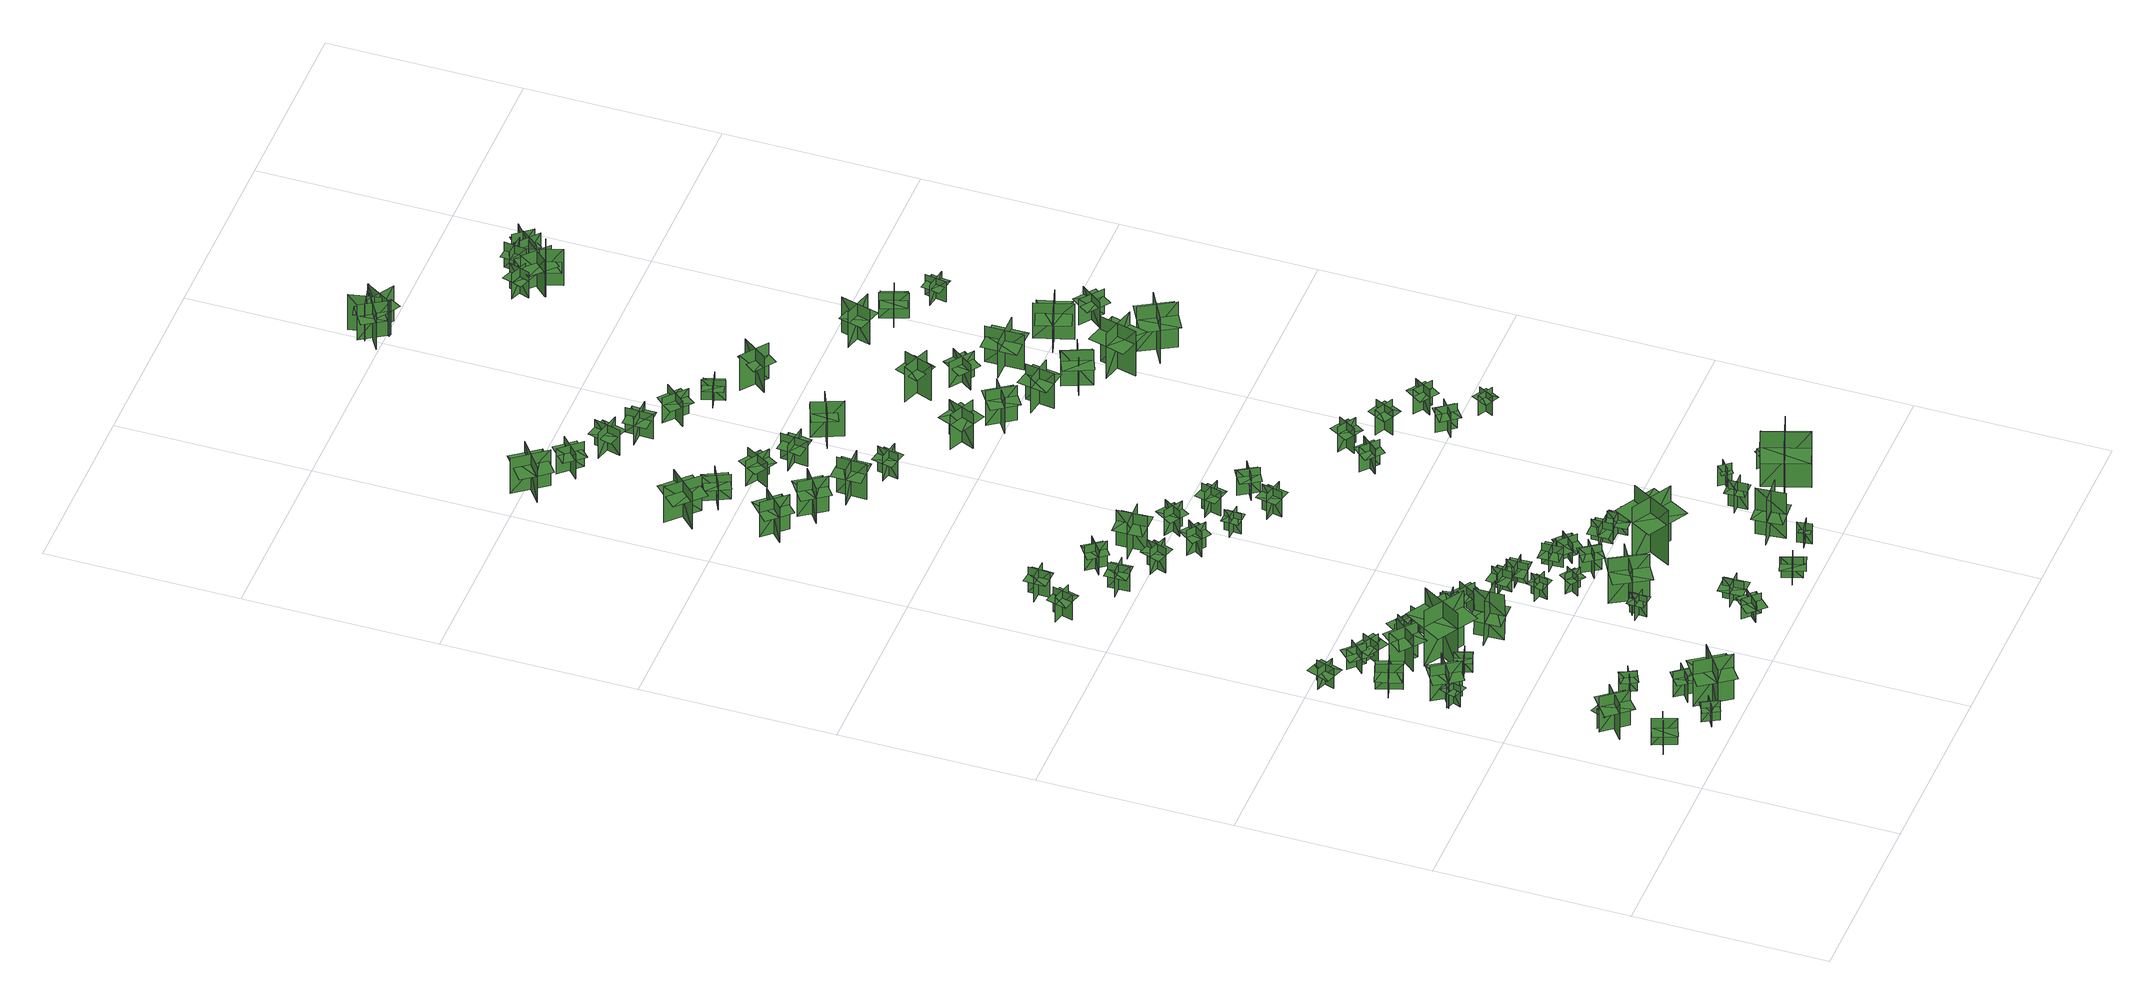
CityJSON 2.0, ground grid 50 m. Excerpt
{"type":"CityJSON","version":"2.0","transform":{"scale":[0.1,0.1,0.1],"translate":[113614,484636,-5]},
"CityObjects":{
"tree1":{"type":"SolitaryVegetationObject","geometry":[{"type":"MultiSurface","lod":"1","boundaries":[[[0,1,2]],[[0,2,3]],[[4,5,6]],[[4,6,7]],[[8,9,10]],[[8,10,11]],[[8,11,12]],[[8,12,13]]]}]},
"tree2":{"type":"SolitaryVegetationObject","geometry":[{"type":"MultiSurface","lod":"1","boundaries":[[[14,15,16]],[[14,16,17]],[[18,19,20]],[[18,20,21]],[[22,23,24]],[[22,24,25]],[[22,25,26]],[[22,26,27]]]}]},
"tree3":{"type":"SolitaryVegetationObject","geometry":[{"type":"MultiSurface","lod":"1","boundaries":[[[28,29,30]],[[28,30,31]],[[32,33,34]],[[32,34,35]],[[36,37,38]],[[36,38,39]],[[36,39,40]],[[36,40,41]]]}]},
"tree4":{"type":"SolitaryVegetationObject","geometry":[{"type":"MultiSurface","lod":"1","boundaries":[[[42,43,44]],[[42,44,45]],[[46,47,48]],[[46,48,49]],[[50,51,52]],[[50,52,53]],[[50,53,54]],[[50,54,55]]]}]},
"tree5":{"type":"SolitaryVegetationObject","geometry":[{"type":"MultiSurface","lod":"1","boundaries":[[[56,57,58]],[[56,58,59]],[[60,61,62]],[[60,62,63]],[[64,65,66]],[[64,66,67]],[[64,67,68]],[[64,68,69]]]}]},
"tree6":{"type":"SolitaryVegetationObject","geometry":[{"type":"MultiSurface","lod":"1","boundaries":[[[70,71,72]],[[70,72,73]],[[74,75,76]],[[74,76,77]],[[78,79,80]],[[78,80,81]],[[78,81,82]],[[78,82,83]]]}]},
"tree7":{"type":"SolitaryVegetationObject","geometry":[{"type":"MultiSurface","lod":"1","boundaries":[[[84,85,86]],[[84,86,87]],[[88,89,90]],[[88,90,91]],[[92,93,94]],[[92,94,95]],[[92,95,96]],[[92,96,97]]]}]},
"tree8":{"type":"SolitaryVegetationObject","geometry":[{"type":"MultiSurface","lod":"1","boundaries":[[[98,99,100]],[[98,100,101]],[[102,103,104]],[[102,104,105]],[[106,107,108]],[[106,108,109]],[[106,109,110]],[[106,110,111]]]}]},
"tree9":{"type":"SolitaryVegetationObject","geometry":[{"type":"MultiSurface","lod":"1","boundaries":[[[112,113,114]],[[112,114,115]],[[116,117,118]],[[116,118,119]],[[120,121,122]],[[120,122,123]],[[120,123,124]],[[120,124,125]]]}]},
"tree10":{"type":"SolitaryVegetationObject","geometry":[{"type":"MultiSurface","lod":"1","boundaries":[[[126,127,128]],[[126,128,129]],[[130,131,132]],[[130,132,133]],[[134,135,136]],[[134,136,137]],[[134,137,138]],[[134,138,139]]]}]},
"tree11":{"type":"SolitaryVegetationObject","geometry":[{"type":"MultiSurface","lod":"1","boundaries":[[[140,141,142]],[[140,142,143]],[[144,145,146]],[[144,146,147]],[[148,149,150]],[[148,150,151]],[[148,151,152]],[[148,152,153]]]}]},
"tree12":{"type":"SolitaryVegetationObject","geometry":[{"type":"MultiSurface","lod":"1","boundaries":[[[154,155,156]],[[154,156,157]],[[158,159,160]],[[158,160,161]],[[162,163,164]],[[162,164,165]],[[162,165,166]],[[162,166,167]]]}]},
"tree13":{"type":"SolitaryVegetationObject","geometry":[{"type":"MultiSurface","lod":"1","boundaries":[[[168,169,170]],[[168,170,171]],[[172,173,174]],[[172,174,175]],[[176,177,178]],[[176,178,179]],[[176,179,180]],[[176,180,181]]]}]},
"tree14":{"type":"SolitaryVegetationObject","geometry":[{"type":"MultiSurface","lod":"1","boundaries":[[[182,183,184]],[[182,184,185]],[[186,187,188]],[[186,188,189]],[[190,191,192]],[[190,192,193]],[[190,193,194]],[[190,194,195]]]}]},
"tree15":{"type":"SolitaryVegetationObject","geometry":[{"type":"MultiSurface","lod":"1","boundaries":[[[196,197,198]],[[196,198,199]],[[200,201,202]],[[200,202,203]],[[204,205,206]],[[204,206,207]],[[204,207,208]],[[204,208,209]]]}]},
"tree16":{"type":"SolitaryVegetationObject","geometry":[{"type":"MultiSurface","lod":"1","boundaries":[[[210,211,212]],[[210,212,213]],[[214,215,216]],[[214,216,217]],[[218,219,220]],[[218,220,221]],[[218,221,222]],[[218,222,223]]]}]},
"tree17":{"type":"SolitaryVegetationObject","geometry":[{"type":"MultiSurface","lod":"1","boundaries":[[[224,225,226]],[[224,226,227]],[[228,229,230]],[[228,230,231]],[[232,233,234]],[[232,234,235]],[[232,235,236]],[[232,236,237]]]}]},
"tree18":{"type":"SolitaryVegetationObject","geometry":[{"type":"MultiSurface","lod":"1","boundaries":[[[238,239,240]],[[238,240,241]],[[242,243,244]],[[242,244,245]],[[246,247,248]],[[246,248,249]],[[246,249,250]],[[246,250,251]]]}]},
"tree19":{"type":"SolitaryVegetationObject","geometry":[{"type":"MultiSurface","lod":"1","boundaries":[[[252,253,254]],[[252,254,255]],[[256,257,258]],[[256,258,259]],[[260,261,257]],[[260,257,256]],[[262,263,253]],[[262,253,252]],[[252,253,264]],[[252,264,265]],[[252,266,267]],[[252,267,253]]]}]},
"tree20":{"type":"SolitaryVegetationObject","geometry":[{"type":"MultiSurface","lod":"1","boundaries":[[[268,269,270]],[[268,270,271]],[[272,273,274]],[[272,274,275]],[[276,277,278]],[[276,278,279]],[[276,279,280]],[[276,280,281]]]}]},
"tree21":{"type":"SolitaryVegetationObject","geometry":[{"type":"MultiSurface","lod":"1","boundaries":[[[282,283,284]],[[282,284,285]],[[286,287,288]],[[286,288,289]],[[290,291,292]],[[290,292,293]],[[290,293,294]],[[290,294,295]]]}]},
"tree22":{"type":"SolitaryVegetationObject","geometry":[{"type":"MultiSurface","lod":"1","boundaries":[[[296,297,298]],[[296,298,299]],[[300,301,302]],[[300,302,303]],[[304,305,306]],[[304,306,307]],[[304,307,308]],[[304,308,309]]]}]},
"tree23":{"type":"SolitaryVegetationObject","geometry":[{"type":"MultiSurface","lod":"1","boundaries":[[[310,311,312]],[[310,312,313]],[[314,315,316]],[[314,316,317]],[[318,319,320]],[[318,320,321]],[[318,321,322]],[[318,322,323]]]}]},
"tree24":{"type":"SolitaryVegetationObject","geometry":[{"type":"MultiSurface","lod":"1","boundaries":[[[324,325,326]],[[324,326,327]],[[328,329,330]],[[328,330,331]],[[332,333,334]],[[332,334,335]],[[332,335,336]],[[332,336,337]]]}]},
"tree25":{"type":"SolitaryVegetationObject","geometry":[{"type":"MultiSurface","lod":"1","boundaries":[[[338,339,340]],[[338,340,341]],[[342,343,344]],[[342,344,345]],[[346,347,348]],[[346,348,349]],[[346,349,350]],[[346,350,351]]]}]},
"tree26":{"type":"SolitaryVegetationObject","geometry":[{"type":"MultiSurface","lod":"1","boundaries":[[[352,353,354]],[[352,354,355]],[[356,357,358]],[[356,358,359]],[[360,361,362]],[[360,362,363]],[[360,363,364]],[[360,364,365]]]}]},
"tree27":{"type":"SolitaryVegetationObject","geometry":[{"type":"MultiSurface","lod":"1","boundaries":[[[366,367,368]],[[366,368,369]],[[370,371,372]],[[370,372,373]],[[374,375,376]],[[374,376,377]],[[374,377,378]],[[374,378,379]]]}]},
"tree28":{"type":"SolitaryVegetationObject","geometry":[{"type":"MultiSurface","lod":"1","boundaries":[[[380,381,382]],[[380,382,383]],[[384,385,386]],[[384,386,387]],[[388,389,390]],[[388,390,391]],[[388,391,392]],[[388,392,393]]]}]},
"tree29":{"type":"SolitaryVegetationObject","geometry":[{"type":"MultiSurface","lod":"1","boundaries":[[[394,395,396]],[[394,396,397]],[[398,399,400]],[[398,400,401]],[[402,403,404]],[[402,404,405]],[[402,405,406]],[[402,406,407]]]}]},
"tree30":{"type":"SolitaryVegetationObject","geometry":[{"type":"MultiSurface","lod":"1","boundaries":[[[408,409,410]],[[408,410,411]],[[412,413,414]],[[412,414,415]],[[416,417,418]],[[416,418,419]],[[416,419,420]],[[416,420,421]]]}]},
"tree31":{"type":"SolitaryVegetationObject","geometry":[{"type":"MultiSurface","lod":"1","boundaries":[[[422,423,424]],[[422,424,425]],[[426,427,428]],[[426,428,429]],[[430,431,432]],[[430,432,433]],[[430,433,434]],[[430,434,435]]]}]},
"tree32":{"type":"SolitaryVegetationObject","geometry":[{"type":"MultiSurface","lod":"1","boundaries":[[[436,437,438]],[[436,438,439]],[[440,441,442]],[[440,442,443]],[[444,445,446]],[[444,446,447]],[[444,447,448]],[[444,448,449]]]}]},
"tree33":{"type":"SolitaryVegetationObject","geometry":[{"type":"MultiSurface","lod":"1","boundaries":[[[450,451,452]],[[450,452,453]],[[454,455,456]],[[454,456,457]],[[458,459,460]],[[458,460,461]],[[458,461,462]],[[458,462,463]]]}]},
"tree34":{"type":"SolitaryVegetationObject","geometry":[{"type":"MultiSurface","lod":"1","boundaries":[[[464,465,466]],[[464,466,467]],[[468,469,470]],[[468,470,471]],[[472,473,474]],[[472,474,475]],[[472,475,476]],[[472,476,477]]]}]},
"tree35":{"type":"SolitaryVegetationObject","geometry":[{"type":"MultiSurface","lod":"1","boundaries":[[[478,479,480]],[[478,480,481]],[[482,483,484]],[[482,484,485]],[[486,487,488]],[[486,488,489]],[[486,489,490]],[[486,490,491]]]}]},
"tree36":{"type":"SolitaryVegetationObject","geometry":[{"type":"MultiSurface","lod":"1","boundaries":[[[492,493,494]],[[492,494,495]],[[496,497,498]],[[496,498,499]],[[500,501,502]],[[500,502,503]],[[500,503,504]],[[500,504,505]]]}]},
"tree37":{"type":"SolitaryVegetationObject","geometry":[{"type":"MultiSurface","lod":"1","boundaries":[[[506,507,508]],[[506,508,509]],[[510,511,512]],[[510,512,513]],[[514,515,516]],[[514,516,517]],[[514,517,518]],[[514,518,519]]]}]},
"tree38":{"type":"SolitaryVegetationObject","geometry":[{"type":"MultiSurface","lod":"1","boundaries":[[[520,521,522]],[[520,522,523]],[[524,525,526]],[[524,526,527]],[[528,529,530]],[[528,530,531]],[[528,531,532]],[[528,532,533]]]}]},
"tree39":{"type":"SolitaryVegetationObject","geometry":[{"type":"MultiSurface","lod":"1","boundaries":[[[534,535,536]],[[534,536,537]],[[538,539,540]],[[538,540,541]],[[542,543,544]],[[542,544,545]],[[542,545,546]],[[542,546,547]]]}]},
"tree40":{"type":"SolitaryVegetationObject","geometry":[{"type":"MultiSurface","lod":"1","boundaries":[[[548,549,550]],[[548,550,551]],[[552,553,554]],[[552,554,555]],[[556,557,558]],[[556,558,559]],[[556,559,560]],[[556,560,561]]]}]},
"tree41":{"type":"SolitaryVegetationObject","geometry":[{"type":"MultiSurface","lod":"1","boundaries":[[[562,563,564]],[[562,564,565]],[[566,567,568]],[[566,568,569]],[[570,571,572]],[[570,572,573]],[[570,573,574]],[[570,574,575]]]}]},
"tree42":{"type":"SolitaryVegetationObject","geometry":[{"type":"MultiSurface","lod":"1","boundaries":[[[576,577,578]],[[576,578,579]],[[580,581,582]],[[580,582,583]],[[584,585,586]],[[584,586,587]],[[584,587,588]],[[584,588,589]]]}]},
"tree43":{"type":"SolitaryVegetationObject","geometry":[{"type":"MultiSurface","lod":"1","boundaries":[[[590,591,592]],[[590,592,593]],[[594,595,596]],[[594,596,597]],[[598,599,600]],[[598,600,601]],[[598,601,602]],[[598,602,603]]]}]},
"tree44":{"type":"SolitaryVegetationObject","geometry":[{"type":"MultiSurface","lod":"1","boundaries":[[[604,605,606]],[[604,606,607]],[[608,609,610]],[[608,610,611]],[[612,613,614]],[[612,614,615]],[[612,615,616]],[[612,616,617]]]}]},
"tree45":{"type":"SolitaryVegetationObject","geometry":[{"type":"MultiSurface","lod":"1","boundaries":[[[618,619,620]],[[618,620,621]],[[622,623,624]],[[622,624,625]],[[626,627,628]],[[626,628,629]],[[626,629,630]],[[626,630,631]]]}]},
"tree46":{"type":"SolitaryVegetationObject","geometry":[{"type":"MultiSurface","lod":"1","boundaries":[[[632,633,634]],[[632,634,635]],[[636,637,638]],[[636,638,639]],[[640,641,642]],[[640,642,643]],[[640,643,644]],[[640,644,645]]]}]},
"tree47":{"type":"SolitaryVegetationObject","geometry":[{"type":"MultiSurface","lod":"1","boundaries":[[[646,647,648]],[[646,648,649]],[[650,651,652]],[[650,652,653]],[[654,655,656]],[[654,656,657]],[[654,657,658]],[[654,658,659]]]}]},
"tree48":{"type":"SolitaryVegetationObject","geometry":[{"type":"MultiSurface","lod":"1","boundaries":[[[660,661,662]],[[660,662,663]],[[664,665,666]],[[664,666,667]],[[668,669,670]],[[668,670,671]],[[668,671,672]],[[668,672,673]]]}]},
"tree49":{"type":"SolitaryVegetationObject","geometry":[{"type":"MultiSurface","lod":"1","boundaries":[[[674,675,676]],[[674,676,677]],[[678,679,680]],[[678,680,681]],[[682,683,684]],[[682,684,685]],[[682,685,686]],[[682,686,687]]]}]},
"tree50":{"type":"SolitaryVegetationObject","geometry":[{"type":"MultiSurface","lod":"1","boundaries":[[[688,689,690]],[[688,690,691]],[[692,693,694]],[[692,694,695]],[[696,697,693]],[[696,693,692]],[[698,699,689]],[[698,689,688]],[[688,689,700]],[[688,700,701]],[[688,702,703]],[[688,703,689]]]}]},
"tree51":{"type":"SolitaryVegetationObject","geometry":[{"type":"MultiSurface","lod":"1","boundaries":[[[704,705,706]],[[704,706,707]],[[708,709,710]],[[708,710,711]],[[712,713,714]],[[712,714,715]],[[712,715,716]],[[712,716,717]]]}]},
"tree52":{"type":"SolitaryVegetationObject","geometry":[{"type":"MultiSurface","lod":"1","boundaries":[[[718,719,720]],[[718,720,721]],[[722,723,724]],[[722,724,725]],[[726,727,728]],[[726,728,729]],[[726,729,730]],[[726,730,731]]]}]},
"tree53":{"type":"SolitaryVegetationObject","geometry":[{"type":"MultiSurface","lod":"1","boundaries":[[[732,733,734]],[[732,734,735]],[[736,737,738]],[[736,738,739]],[[740,741,742]],[[740,742,743]],[[740,743,744]],[[740,744,745]]]}]},
"tree54":{"type":"SolitaryVegetationObject","geometry":[{"type":"MultiSurface","lod":"1","boundaries":[[[746,747,748]],[[746,748,749]],[[750,751,752]],[[750,752,753]],[[754,755,756]],[[754,756,757]],[[754,757,758]],[[754,758,759]]]}]},
"tree55":{"type":"SolitaryVegetationObject","geometry":[{"type":"MultiSurface","lod":"1","boundaries":[[[760,761,762]],[[760,762,763]],[[764,765,766]],[[764,766,767]],[[768,769,770]],[[768,770,771]],[[768,771,772]],[[768,772,773]]]}]},
"tree56":{"type":"SolitaryVegetationObject","geometry":[{"type":"MultiSurface","lod":"1","boundaries":[[[774,775,776]],[[774,776,777]],[[778,779,780]],[[778,780,781]],[[782,783,784]],[[782,784,785]],[[782,785,786]],[[782,786,787]]]}]},
"tree57":{"type":"SolitaryVegetationObject","geometry":[{"type":"MultiSurface","lod":"1","boundaries":[[[788,789,790]],[[788,790,791]],[[792,793,794]],[[792,794,795]],[[796,797,798]],[[796,798,799]],[[796,799,800]],[[796,800,801]]]}]},
"tree58":{"type":"SolitaryVegetationObject","geometry":[{"type":"MultiSurface","lod":"1","boundaries":[[[802,803,804]],[[802,804,805]],[[806,807,808]],[[806,808,809]],[[810,811,812]],[[810,812,813]],[[810,813,814]],[[810,814,815]]]}]},
"tree59":{"type":"SolitaryVegetationObject","geometry":[{"type":"MultiSurface","lod":"1","boundaries":[[[816,817,818]],[[816,818,819]],[[820,821,822]],[[820,822,823]],[[824,825,826]],[[824,826,827]],[[824,828,829]],[[824,829,825]]]}]},
"tree60":{"type":"SolitaryVegetationObject","geometry":[{"type":"MultiSurface","lod":"1","boundaries":[[[830,831,832]],[[830,832,833]],[[834,835,836]],[[834,836,837]],[[838,839,840]],[[838,840,841]],[[838,841,842]],[[838,842,843]]]}]},
"tree61":{"type":"SolitaryVegetationObject","geometry":[{"type":"MultiSurface","lod":"1","boundaries":[[[844,845,846]],[[844,846,847]],[[848,849,850]],[[848,850,851]],[[852,853,854]],[[852,854,855]],[[852,855,856]],[[852,856,857]]]}]},
"tree62":{"type":"SolitaryVegetationObject","geometry":[{"type":"MultiSurface","lod":"1","boundaries":[[[858,859,860]],[[858,860,861]],[[862,863,864]],[[862,864,865]],[[866,867,868]],[[866,868,869]],[[866,869,870]],[[866,870,871]]]}]},
"tree63":{"type":"SolitaryVegetationObject","geometry":[{"type":"MultiSurface","lod":"1","boundaries":[[[872,873,874]],[[872,874,875]],[[876,877,878]],[[876,878,879]],[[880,881,882]],[[880,882,883]],[[880,883,884]],[[880,884,885]]]}]},
"tree64":{"type":"SolitaryVegetationObject","geometry":[{"type":"MultiSurface","lod":"1","boundaries":[[[886,887,888]],[[886,888,889]],[[890,891,892]],[[890,892,893]],[[894,895,896]],[[894,896,897]],[[894,897,898]],[[894,898,899]]]}]},
"tree65":{"type":"SolitaryVegetationObject","geometry":[{"type":"MultiSurface","lod":"1","boundaries":[[[900,901,902]],[[900,902,903]],[[904,905,906]],[[904,906,907]],[[908,909,910]],[[908,910,911]],[[908,911,912]],[[908,912,913]]]}]},
"tree66":{"type":"SolitaryVegetationObject","geometry":[{"type":"MultiSurface","lod":"1","boundaries":[[[914,915,916]],[[914,916,917]],[[918,919,920]],[[918,920,921]],[[922,923,924]],[[922,924,925]],[[922,925,926]],[[922,926,927]]]}]},
"tree67":{"type":"SolitaryVegetationObject","geometry":[{"type":"MultiSurface","lod":"1","boundaries":[[[928,929,930]],[[928,930,931]],[[932,933,934]],[[932,934,935]],[[936,937,938]],[[936,938,939]],[[936,939,940]],[[936,940,941]]]}]},
"tree68":{"type":"SolitaryVegetationObject","geometry":[{"type":"MultiSurface","lod":"1","boundaries":[[[942,943,944]],[[942,944,945]],[[946,947,948]],[[946,948,949]],[[950,951,952]],[[950,952,953]],[[950,953,954]],[[950,954,955]]]}]},
"tree69":{"type":"SolitaryVegetationObject","geometry":[{"type":"MultiSurface","lod":"1","boundaries":[[[956,957,958]],[[956,958,959]],[[960,961,962]],[[960,962,963]],[[964,965,966]],[[964,966,967]],[[964,967,968]],[[964,968,969]]]}]},
"tree70":{"type":"SolitaryVegetationObject","geometry":[{"type":"MultiSurface","lod":"1","boundaries":[[[970,971,972]],[[970,972,973]],[[974,975,976]],[[974,976,977]],[[978,979,980]],[[978,980,981]],[[978,981,982]],[[978,982,983]]]}]},
"tree71":{"type":"SolitaryVegetationObject","geometry":[{"type":"MultiSurface","lod":"1","boundaries":[[[984,985,986]],[[984,986,987]],[[988,989,990]],[[988,990,991]],[[992,993,994]],[[992,994,995]],[[992,995,996]],[[992,996,997]]]}]},
"tree72":{"type":"SolitaryVegetationObject","geometry":[{"type":"MultiSurface","lod":"1","boundaries":[[[998,999,1000]],[[998,1000,1001]],[[1002,1003,1004]],[[1002,1004,1005]],[[1006,1007,1008]],[[1006,1008,1009]],[[1006,1009,1010]],[[1006,1010,1011]]]}]},
"tree73":{"type":"SolitaryVegetationObject","geometry":[{"type":"MultiSurface","lod":"1","boundaries":[[[1012,1013,1014]],[[1012,1014,1015]],[[1016,1017,1018]],[[1016,1018,1019]],[[1020,1021,1022]],[[1020,1022,1023]],[[1020,1023,1024]],[[1020,1024,1025]]]}]},
"tree74":{"type":"SolitaryVegetationObject","geometry":[{"type":"MultiSurface","lod":"1","boundaries":[[[1026,1027,1028]],[[1026,1028,1029]],[[1030,1031,1032]],[[1030,1032,1033]],[[1034,1035,1036]],[[1034,1036,1037]],[[1034,1037,1038]],[[1034,1038,1039]]]}]},
"tree75":{"type":"SolitaryVegetationObject","geometry":[{"type":"MultiSurface","lod":"1","boundaries":[[[1040,1041,1042]],[[1040,1042,1043]],[[1044,1045,1046]],[[1044,1046,1047]],[[1048,1049,1050]],[[1048,1050,1051]],[[1048,1051,1052]],[[1048,1052,1053]]]}]},
"tree76":{"type":"SolitaryVegetationObject","geometry":[{"type":"MultiSurface","lod":"1","boundaries":[[[1054,1055,1056]],[[1054,1056,1057]],[[1058,1059,1060]],[[1058,1060,1061]],[[1062,1063,1064]],[[1062,1064,1065]],[[1062,1065,1066]],[[1062,1066,1067]]]}]},
"tree77":{"type":"SolitaryVegetationObject","geometry":[{"type":"MultiSurface","lod":"1","boundaries":[[[1068,1069,1070]],[[1068,1070,1071]],[[1072,1073,1074]],[[1072,1074,1075]],[[1076,1077,1078]],[[1076,1078,1079]],[[1076,1079,1080]],[[1076,1080,1081]]]}]},
"tree78":{"type":"SolitaryVegetationObject","geometry":[{"type":"MultiSurface","lod":"1","boundaries":[[[1082,1083,1084]],[[1082,1084,1085]],[[1086,1087,1088]],[[1086,1088,1089]],[[1090,1091,1092]],[[1090,1092,1093]],[[1090,1093,1094]],[[1090,1094,1095]]]}]},
"tree79":{"type":"SolitaryVegetationObject","geometry":[{"type":"MultiSurface","lod":"1","boundaries":[[[1096,1097,1098]],[[1096,1098,1099]],[[1100,1101,1102]],[[1100,1102,1103]],[[1104,1105,1106]],[[1104,1106,1107]],[[1104,1107,1108]],[[1104,1108,1109]]]}]},
"tree80":{"type":"SolitaryVegetationObject","geometry":[{"type":"MultiSurface","lod":"1","boundaries":[[[1110,1111,1112]],[[1110,1112,1113]],[[1114,1115,1116]],[[1114,1116,1117]],[[1118,1119,1120]],[[1118,1120,1121]],[[1118,1121,1122]],[[1118,1122,1123]]]}]},
"tree81":{"type":"SolitaryVegetationObject","geometry":[{"type":"MultiSurface","lod":"1","boundaries":[[[1124,1125,1126]],[[1124,1126,1127]],[[1128,1129,1130]],[[1128,1130,1131]],[[1132,1133,1134]],[[1132,1134,1135]],[[1132,1135,1136]],[[1132,1136,1137]]]}]},
"tree82":{"type":"SolitaryVegetationObject","geometry":[{"type":"MultiSurface","lod":"1","boundaries":[[[1138,1139,1140]],[[1138,1140,1141]],[[1142,1143,1144]],[[1142,1144,1145]],[[1146,1147,1148]],[[1146,1148,1149]],[[1146,1149,1150]],[[1146,1150,1151]]]}]},
"tree83":{"type":"SolitaryVegetationObject","geometry":[{"type":"MultiSurface","lod":"1","boundaries":[[[1152,1153,1154]],[[1152,1154,1155]],[[1156,1157,1158]],[[1156,1158,1159]],[[1160,1161,1162]],[[1160,1162,1163]],[[1160,1163,1164]],[[1160,1164,1165]]]}]},
"tree84":{"type":"SolitaryVegetationObject","geometry":[{"type":"MultiSurface","lod":"1","boundaries":[[[1166,1167,1168]],[[1166,1168,1169]],[[1170,1171,1172]],[[1170,1172,1173]],[[1174,1175,1176]],[[1174,1176,1177]],[[1174,1177,1178]],[[1174,1178,1179]]]}]},
"tree85":{"type":"SolitaryVegetationObject","geometry":[{"type":"MultiSurface","lod":"1","boundaries":[[[1180,1181,1182]],[[1180,1182,1183]],[[1184,1185,1186]],[[1184,1186,1187]],[[1188,1189,1190]],[[1188,1190,1191]],[[1188,1191,1192]],[[1188,1192,1193]]]}]},
"tree86":{"type":"SolitaryVegetationObject","geometry":[{"type":"MultiSurface","lod":"1","boundaries":[[[1194,1195,1196]],[[1194,1196,1197]],[[1198,1199,1200]],[[1198,1200,1201]],[[1202,1203,1204]],[[1202,1204,1205]],[[1202,1205,1206]],[[1202,1206,1207]]]}]},
"tree87":{"type":"SolitaryVegetationObject","geometry":[{"type":"MultiSurface","lod":"1","boundaries":[[[1208,1209,1210]],[[1208,1210,1211]],[[1212,1213,1214]],[[1212,1214,1215]],[[1216,1217,1218]],[[1216,1218,1219]],[[1216,1219,1220]],[[1216,1220,1221]]]}]},
"tree88":{"type":"SolitaryVegetationObject","geometry":[{"type":"MultiSurface","lod":"1","boundaries":[[[1222,1223,1224]],[[1222,1224,1225]],[[1226,1227,1228]],[[1226,1228,1229]],[[1230,1231,1232]],[[1230,1232,1233]],[[1230,1233,1234]],[[1230,1234,1235]]]}]},
"tree89":{"type":"SolitaryVegetationObject","geometry":[{"type":"MultiSurface","lod":"1","boundaries":[[[1236,1237,1238]],[[1236,1238,1239]],[[1240,1241,1242]],[[1240,1242,1243]],[[1244,1245,1246]],[[1244,1246,1247]],[[1244,1247,1248]],[[1244,1248,1249]]]}]},
"tree90":{"type":"SolitaryVegetationObject","geometry":[{"type":"MultiSurface","lod":"1","boundaries":[[[1250,1251,1252]],[[1250,1252,1253]],[[1254,1255,1256]],[[1254,1256,1257]],[[1258,1259,1260]],[[1258,1260,1261]],[[1258,1261,1262]],[[1258,1262,1263]]]}]},
"tree91":{"type":"SolitaryVegetationObject","geometry":[{"type":"MultiSurface","lod":"1","boundaries":[[[1264,1265,1266]],[[1264,1266,1267]],[[1268,1269,1270]],[[1268,1270,1271]],[[1272,1273,1274]],[[1272,1274,1275]],[[1272,1275,1276]],[[1272,1276,1277]]]}]},
"tree92":{"type":"SolitaryVegetationObject","geometry":[{"type":"MultiSurface","lod":"1","boundaries":[[[1278,1279,1280]],[[1278,1280,1281]],[[1282,1283,1284]],[[1282,1284,1285]],[[1286,1287,1288]],[[1286,1288,1289]],[[1286,1289,1290]],[[1286,1290,1291]]]}]},
"tree93":{"type":"SolitaryVegetationObject","geometry":[{"type":"MultiSurface","lod":"1","boundaries":[[[1292,1293,1294]],[[1292,1294,1295]],[[1296,1297,1298]],[[1296,1298,1299]],[[1300,1301,1302]],[[1300,1302,1303]],[[1300,1301,1304]],[[1300,1304,1305]]]}]},
"tree94":{"type":"SolitaryVegetationObject","geometry":[{"type":"MultiSurface","lod":"1","boundaries":[[[1306,1307,1308]],[[1306,1308,1309]],[[1310,1311,1312]],[[1310,1312,1313]],[[1314,1315,1316]],[[1314,1316,1317]],[[1314,1315,1318]],[[1314,1318,1319]]]}]},
"tree95":{"type":"SolitaryVegetationObject","geometry":[{"type":"MultiSurface","lod":"1","boundaries":[[[1320,1321,1322]],[[1320,1322,1323]],[[1324,1325,1326]],[[1324,1326,1327]],[[1328,1329,1330]],[[1328,1330,1331]],[[1328,1329,1332]],[[1328,1332,1333]]]}]},
"tree96":{"type":"SolitaryVegetationObject","geometry":[{"type":"MultiSurface","lod":"1","boundaries":[[[1334,1335,1336]],[[1334,1336,1337]],[[1338,1339,1340]],[[1338,1340,1341]],[[1342,1343,1344]],[[1342,1344,1345]],[[1342,1345,1346]],[[1342,1346,1347]]]}]},
"tree97":{"type":"SolitaryVegetationObject","geometry":[{"type":"MultiSurface","lod":"1","boundaries":[[[1348,1349,1350]],[[1348,1350,1351]],[[1352,1353,1354]],[[1352,1354,1355]],[[1356,1357,1358]],[[1356,1358,1359]],[[1356,1359,1360]],[[1356,1360,1361]]]}]},
"tree98":{"type":"SolitaryVegetationObject","geometry":[{"type":"MultiSurface","lod":"1","boundaries":[[[1362,1363,1364]],[[1362,1364,1365]],[[1366,1367,1368]],[[1366,1368,1369]],[[1370,1371,1372]],[[1370,1372,1373]],[[1370,1373,1374]],[[1370,1374,1375]]]}]},
"tree99":{"type":"SolitaryVegetationObject","geometry":[{"type":"MultiSurface","lod":"1","boundaries":[[[1376,1377,1378]],[[1376,1378,1379]],[[1380,1381,1382]],[[1380,1382,1383]],[[1384,1385,1386]],[[1384,1386,1387]],[[1384,1387,1388]],[[1384,1388,1389]]]}]}
},
"vertices":[
[132,146,20],[73,124,20],[73,124,101],[132,146,101],[97,162,20],[97,162,101],[119,103,101],[119,103,20],[97,162,73],[65,150,73],[87,91,73],[119,103,73],[151,115,73],[129,174,73],
[168,293,6],[107,245,6],[107,245,114],[168,293,114],[117,300,6],[165,239,6],[165,239,114],[117,300,114],[117,300,84],[86,275,84],[135,215,84],[165,239,84],[195,263,84],[147,324,84],
[168,292,5],[128,309,5],[128,309,66],[168,292,66],[158,319,5],[140,279,5],[140,279,66],[158,319,66],[158,319,49],[137,328,49],[120,288,49],[140,279,49],[160,270,49],[178,310,49],
[210,76,25],[232,37,25],[232,37,86],[210,76,86],[202,47,25],[240,69,25],[240,69,86],[202,47,86],[202,47,69],[213,28,69],[251,50,69],[240,69,69],[229,88,69],[191,67,69],
[90,641,9],[106,682,9],[106,682,71],[90,641,71],[117,653,9],[76,669,9],[76,669,71],[117,653,71],[117,653,54],[125,673,54],[84,689,54],[76,669,54],[68,648,54],[109,632,54],
[87,715,8],[130,650,8],[130,650,116],[87,715,116],[76,664,8],[141,707,8],[141,707,116],[76,664,116],[76,664,86],[98,632,86],[162,674,86],[141,707,86],[120,739,86],[55,697,86],
[263,115,21],[321,34,21],[321,34,160],[263,115,160],[252,50,21],[333,108,21],[333,108,160],[252,50,160],[252,50,121],[281,9,121],[362,67,121],[333,108,121],[304,148,121],[223,91,121],
[70,847,22],[70,847,100],[90,784,100],[90,784,22],[110,826,22],[110,826,100],[48,807,100],[48,807,22],[119,829,75],[109,861,75],[33,837,75],[42,805,75],[52,773,75],[129,797,75],
[14,972,29],[14,972,91],[65,954,91],[65,954,29],[47,987,29],[47,987,91],[30,938,91],[30,938,29],[50,994,71],[25,1003,71],[3,943,71],[28,934,71],[54,925,71],[75,985,71],
[319,166,19],[275,133,19],[275,133,96],[319,167,96],[282,172,19],[316,128,19],[316,128,96],[282,172,96],[282,172,75],[260,155,75],[294,111,75],[316,128,75],[338,144,75],[304,188,75],
[291,266,5],[270,306,5],[270,306,67],[291,266,67],[300,294,5],[260,274,5],[260,274,67],[300,294,67],[300,294,50],[290,314,50],[250,294,50],[260,274,50],[270,255,50],[310,275,50],
[148,934,25],[148,934,88],[110,896,88],[110,896,25],[148,898,25],[148,898,88],[111,934,88],[111,934,25],[153,892,67],[172,911,67],[127,956,67],[108,937,67],[89,918,67],[134,873,67],
[194,669,9],[237,682,9],[237,682,70],[194,669,70],[220,655,9],[207,698,9],[207,698,70],[220,655,70],[220,655,53],[242,662,53],[228,704,53],[207,698,53],[186,691,53],[199,649,53],
[215,792,22],[155,842,22],[155,842,130],[215,792,130],[211,844,22],[161,784,22],[161,784,130],[211,844,130],[211,844,99],[181,868,99],[131,809,99],[161,784,99],[191,759,99],[240,819,99],
[179,917,26],[179,917,88],[154,870,88],[154,870,26],[189,882,26],[189,882,88],[144,906,88],[144,906,26],[196,878,68],[209,902,68],[152,932,68],[139,908,68],[127,885,68],[184,855,68],
[196,769,15],[300,707,15],[300,707,185],[196,769,185],[215,691,15],[277,795,15],[277,795,185],[215,691,185],[215,691,137],[267,659,137],[330,764,137],[277,795,137],[225,826,137],[163,722,137],
[236,857,26],[236,857,88],[281,827,88],[281,827,26],[272,863,26],[272,863,88],[243,821,88],[243,821,26],[276,870,68],[254,885,68],[218,832,68],[240,817,68],[262,802,68],[299,855,68],
[310,843,29],[310,843,91],[288,794,91],[288,794,29],[322,809,29],[322,809,91],[275,830,91],[275,830,29],[329,805,71],[340,829,71],[282,857,71],[271,832,71],[260,808,71],[318,781,71],
[390,661,85],[314,659,85],[315,619,85],[391,621,85],[355,622,85],[353,698,85],[348,698,155],[350,622,155],[350,622,15],[348,698,15],[390,664,15],[314,662,15],[314,659,155],[390,661,155],[389,700,85],[313,698,85],
[95,1629,28],[42,1643,28],[42,1643,104],[95,1629,104],[77,1661,28],[63,1608,28],[63,1608,104],[77,1661,104],[77,1661,83],[50,1668,83],[36,1615,83],[63,1608,83],[89,1601,83],[104,1654,83],
[388,742,27],[388,742,89],[381,795,89],[381,795,27],[360,765,27],[360,765,89],[411,772,89],[411,772,27],[352,764,69],[356,737,69],[419,746,69],[415,773,69],[412,799,69],[348,790,69],
[150,1714,28],[94,1716,28],[94,1716,105],[150,1714,105],[125,1741,28],[123,1686,28],[123,1686,105],[125,1741,105],[125,1741,83],[97,1743,83],[95,1687,83],[123,1686,83],[150,1685,83],[153,1740,83],
[436,765,27],[436,765,89],[407,721,89],[407,721,27],[443,730,27],[443,730,89],[400,758,89],[400,758,27],[450,726,68],[464,748,68],[411,783,68],[396,761,68],[381,738,68],[435,703,68],
[640,78,23],[640,78,85],[603,116,85],[603,116,23],[603,79,23],[603,79,85],[641,115,85],[641,115,23],[598,74,65],[616,54,65],[663,99,65],[644,118,65],[625,137,65],[579,93,65],
[549,334,11],[553,378,11],[553,378,73],[549,334,73],[571,353,11],[527,357,11],[527,357,73],[571,353,73],[571,353,56],[573,375,56],[529,379,56],[527,357,56],[526,335,56],[570,331,56],
[235,1545,25],[180,1543,25],[180,1543,102],[235,1545,102],[208,1570,25],[210,1515,25],[210,1515,102],[208,1570,102],[208,1570,81],[181,1570,81],[182,1514,81],[210,1515,81],[237,1516,81],[236,1571,81],
[518,574,22],[528,617,22],[528,617,84],[518,574,84],[543,590,22],[500,600,22],[500,600,84],[543,590,84],[543,590,67],[548,611,67],[505,621,67],[500,600,67],[495,578,67],[538,568,67],
[629,419,11],[543,368,11],[543,368,149],[629,419,149],[564,436,11],[615,350,11],[615,350,149],[564,436,149],[564,436,110],[522,410,110],[572,325,110],[615,350,110],[658,375,110],[607,461,110],
[688,157,24],[688,157,86],[635,156,86],[635,156,24],[663,131,24],[663,131,86],[661,183,86],[661,183,24],[663,124,65],[689,124,65],[688,188,65],[661,188,65],[634,187,65],[636,123,65],
[508,659,29],[508,659,91],[513,712,91],[513,712,29],[486,687,29],[486,687,91],[537,682,91],[537,682,29],[478,688,70],[475,662,70],[539,655,70],[542,682,70],[544,708,70],[481,715,70],
[584,547,18],[559,511,18],[559,511,80],[584,547,80],[555,542,18],[592,517,18],[592,517,80],[555,542,80],[555,542,62],[543,523,62],[579,499,62],[592,517,62],[604,535,62],[568,560,62],
[549,634,29],[549,634,91],[548,687,91],[548,687,29],[524,659,29],[524,659,91],[575,661,91],[575,661,29],[516,659,71],[516,632,71],[581,634,71],[580,661,71],[579,688,71],[515,686,71],
[246,1641,26],[280,1597,26],[280,1597,103],[246,1641,103],[241,1605,26],[285,1638,26],[285,1638,103],[241,1605,103],[241,1605,81],[258,1583,81],[302,1616,81],[285,1638,81],[269,1660,81],[224,1627,81],
[281,1489,30],[333,1471,30],[333,1471,106],[281,1489,106],[297,1456,30],[315,1508,30],[315,1508,106],[297,1456,106],[297,1456,85],[324,1447,85],[341,1500,85],[315,1508,85],[288,1517,85],[271,1464,85],
[807,58,28],[807,58,90],[756,41,90],[756,41,28],[790,26,28],[790,26,90],[774,75,90],[774,75,28],[793,19,70],[818,27,70],[797,88,70],[772,79,70],[747,71,70],[768,10,70],
[667,490,21],[636,535,21],[636,535,98],[667,490,98],[674,526,21],[629,495,21],[629,495,98],[674,526,98],[674,526,77],[659,549,77],[613,518,77],[629,495,77],[644,472,77],[690,503,77],
[633,629,27],[633,629,90],[635,575,90],[635,575,28],[659,603,28],[659,603,90],[607,602,90],[607,602,28],[667,603,69],[666,630,69],[602,629,69],[603,602,69],[603,575,69],[668,577,69],
[357,1524,31],[355,1601,31],[355,1601,139],[357,1524,139],[393,1561,31],[315,1559,31],[315,1559,139],[393,1561,139],[393,1561,108],[392,1600,108],[315,1598,108],[315,1559,108],[316,1521,108],[394,1522,108],
[379,1432,27],[424,1400,27],[424,1400,104],[379,1432,104],[385,1396,27],[417,1441,27],[417,1441,104],[385,1396,104],[385,1396,83],[408,1380,83],[440,1425,83],[417,1441,83],[395,1457,83],[362,1412,83],
[690,559,30],[690,559,92],[651,596,92],[651,596,30],[654,559,30],[654,559,92],[689,596,92],[689,596,30],[649,553,72],[668,535,72],[712,581,72],[693,600,72],[673,618,72],[629,571,72],
[106,2410,25],[158,2353,25],[158,2353,132],[106,2410,132],[103,2359,25],[160,2411,25],[160,2411,132],[103,2359,132],[103,2359,102],[130,2330,102],[187,2383,102],[160,2411,102],[134,2440,102],[77,2387,102],
[801,454,15],[741,348,15],[741,348,184],[801,454,184],[723,433,15],[829,373,15],[829,373,184],[723,433,184],[723,433,137],[693,380,137],[799,320,137],[829,373,137],[859,426,137],[752,486,137],
[493,1335,31],[495,1379,31],[495,1379,93],[493,1335,93],[515,1355,31],[471,1357,31],[471,1357,93],[515,1355,93],[515,1355,75],[516,1377,75],[472,1379,75],[471,1357,75],[470,1335,75],[514,1333,75],
[431,1507,27],[478,1478,27],[478,1478,104],[431,1507,104],[440,1471,27],[469,1518,27],[469,1518,104],[440,1471,104],[440,1471,82],[463,1457,82],[492,1504,82],[469,1518,82],[445,1533,82],[416,1486,82],
[93,2575,14],[163,2647,14],[163,2647,123],[93,2575,123],[164,2577,14],[93,2647,14],[93,2647,123],[164,2577,123],[161,2579,93],[192,2611,93],[126,2675,93],[96,2644,93],[65,2613,93],[131,2548,93],
[757,494,27],[757,494,89],[757,548,89],[757,548,27],[732,520,27],[732,520,89],[784,520,89],[784,520,27],[724,520,69],[724,493,69],[789,494,69],[788,520,69],[788,547,69],[724,547,69],
[204,2350,27],[249,2287,27],[249,2287,135],[204,2350,135],[195,2299,27],[258,2344,27],[258,2344,135],[195,2299,135],[195,2299,105],[218,2267,105],[281,2313,105],[258,2344,105],[236,2376,105],[173,2330,105],
[898,63,25],[934,69,25],[934,69,87],[898,63,87],[918,49,25],[918,49,87],[912,85,87],[912,85,25],[918,51,67],[933,53,67],[928,82,67],[913,79,67],[898,77,67],[903,48,67],
[821,495,30],[821,495,92],[768,495,92],[768,495,30],[795,470,30],[795,470,92],[795,521,92],[795,521,30],[795,462,72],[822,462,72],[822,526,72],[795,526,72],[768,526,72],[768,462,72],
[961,158,89],[885,151,89],[888,112,90],[964,118,90],[927,117,89],[921,193,89],[916,192,159],[923,116,159],[923,116,19],[916,192,19],[960,161,19],[884,154,19],[885,151,159],[961,158,159],[957,196,90],[881,190,90],
[552,1456,30],[539,1403,30],[539,1403,107],[552,1456,107],[521,1437,30],[574,1424,30],[574,1424,107],[521,1437,107],[521,1437,85],[514,1410,85],[568,1397,85],[574,1424,85],[581,1451,85],[527,1464,85],
[178,2540,15],[242,2572,15],[242,2572,92],[178,2540,92],[226,2524,15],[195,2589,15],[195,2589,92],[226,2524,92],[225,2527,71],[253,2541,71],[224,2600,71],[196,2586,71],[168,2572,71],[197,2513,71],
[566,1297,29],[620,1285,29],[620,1285,106],[566,1297,106],[586,1266,29],[598,1320,29],[598,1320,106],[586,1266,106],[586,1266,85],[613,1260,85],[625,1314,85],[598,1320,85],[571,1326,85],[559,1272,85],
[67,3024,18],[127,2944,18],[127,2944,127],[67,3024,127],[57,2953,18],[137,3013,18],[137,3013,127],[57,2953,127],[60,2955,96],[87,2920,96],[160,2975,96],[134,3010,96],[108,3046,96],[34,2990,96],
[321,2293,27],[320,2216,27],[320,2216,135],[321,2293,135],[284,2257,27],[361,2256,27],[361,2256,135],[284,2257,135],[284,2257,104],[283,2219,104],[361,2218,104],[361,2256,104],[362,2295,104],[284,2296,104],
[621,1355,27],[668,1384,27],[668,1384,104],[621,1355,104],[657,1346,27],[628,1394,27],[628,1394,104],[657,1346,104],[657,1346,83],[680,1360,83],[652,1408,83],[628,1394,83],[604,1379,83],[633,1332,83],
[333,2521,14],[296,2459,14],[296,2459,92],[333,2521,92],[284,2508,14],[345,2471,14],[345,2471,92],[284,2508,92],[286,2506,70],[270,2479,70],[326,2445,70],[342,2472,70],[359,2499,70],[302,2533,70],
[217,2891,20],[169,2945,20],[169,2945,98],[217,2891,98],[219,2942,20],[166,2895,20],[166,2895,98],[219,2942,98],[217,2940,76],[196,2964,76],[147,2920,76],[168,2897,76],[189,2873,76],[238,2917,76],
[995,239,18],[993,287,18],[993,287,97],[995,239,97],[1020,266,18],[972,264,18],[972,264,97],[1020,266,97],[1020,266,72],[972,264,72],[974,238,72],[1021,240,72],[1018,292,72],[971,290,72],
[391,2202,31],[445,2190,31],[445,2190,108],[391,2202,108],[411,2171,31],[423,2225,31],[423,2225,108],[411,2171,108],[411,2171,86],[438,2165,86],[450,2219,86],[423,2225,86],[396,2231,86],[384,2177,86],
[409,2465,15],[401,2394,15],[401,2394,92],[409,2465,92],[369,2433,15],[440,2424,15],[440,2424,92],[369,2433,92],[372,2432,71],[369,2401,71],[434,2394,71],[438,2425,71],[441,2456,71],[376,2463,71],
[254,2869,22],[324,2851,22],[324,2851,100],[254,2869,100],[281,2825,22],[299,2894,22],[299,2894,100],[281,2825,100],[281,2828,78],[312,2820,78],[328,2884,78],[298,2892,78],[268,2899,78],[251,2836,78],
[1044,307,24],[1072,329,24],[1072,329,86],[1044,307,86],[1067,304,24],[1067,304,86],[1045,332,86],[1045,332,24],[1067,305,66],[1079,314,66],[1061,337,66],[1049,328,66],[1037,319,66],[1055,296,66],
[1160,203,15],[1045,164,15],[1045,164,185],[1160,203,185],[1088,240,15],[1126,124,15],[1126,124,185],[1088,240,185],[1088,240,137],[1030,220,137],[1069,105,137],[1126,124,137],[1184,144,137],[1145,259,137],
[814,1112,25],[850,1154,25],[850,1154,102],[814,1112,102],[851,1114,25],[809,1150,25],[809,1150,102],[851,1114,102],[851,1114,80],[869,1135,80],[827,1171,80],[809,1150,80],[791,1129,80],[833,1093,80],
[368,2842,21],[366,2771,21],[366,2771,98],[368,2842,98],[331,2807,21],[403,2805,21],[403,2805,98],[331,2807,98],[334,2807,77],[333,2776,77],[399,2774,77],[400,2805,77],[401,2836,77],[335,2838,77],
[582,2042,26],[614,2113,26],[614,2113,133],[582,2042,133],[630,2060,26],[560,2092,26],[560,2092,133],[630,2060,133],[630,2060,103],[646,2096,103],[576,2127,103],[560,2092,103],[544,2057,103],[614,2025,103],
[545,2402,22],[470,2370,22],[470,2370,131],[545,2402,131],[496,2421,22],[496,2421,131],[528,2346,131],[528,2346,22],[496,2421,96],[465,2408,96],[491,2348,96],[522,2361,96],[553,2375,96],[528,2434,96],
[1164,243,25],[1135,265,25],[1135,265,87],[1164,243,87],[1160,267,25],[1160,267,87],[1139,238,87],[1139,238,25],[1159,266,67],[1147,275,67],[1130,252,67],[1142,243,67],[1154,234,67],[1172,257,67],
[893,1230,29],[864,1183,29],[864,1183,106],[893,1230,106],[857,1222,29],[904,1193,29],[904,1193,106],[857,1222,106],[857,1222,84],[842,1198,84],[890,1169,84],[904,1193,84],[918,1217,84],[871,1245,84],
[482,2775,19],[435,2721,19],[435,2721,97],[482,2775,97],[431,2771,19],[485,2724,19],[485,2724,97],[431,2771,97],[433,2769,75],[413,2745,75],[463,2702,75],[483,2726,75],[503,2750,75],[454,2792,75],
[720,2031,29],[656,1988,29],[656,1988,136],[720,2031,136],[669,2041,29],[713,1977,29],[713,1977,136],[669,2041,136],[669,2041,106],[637,2019,106],[681,1956,106],[713,1977,106],[745,1999,106],[701,2063,106],
[998,1135,27],[948,1160,27],[948,1160,104],[998,1135,104],[986,1170,27],[962,1120,27],[962,1120,104],[986,1170,104],[986,1170,83],[961,1182,83],[937,1133,83],[962,1120,83],[987,1108,83],[1011,1158,83],
[1034,984,29],[1001,1028,29],[1001,1028,106],[1034,984,106],[1039,1020,29],[996,986,29],[996,986,106],[1039,1020,106],[1039,1020,84],[1022,1042,84],[979,1008,84],[996,986,84],[1012,965,84],[1056,998,84],
[523,2677,20],[579,2692,20],[579,2692,82],[523,2677,82],[559,2657,20],[544,2713,20],[544,2713,82],[559,2657,82],[558,2660,65],[583,2666,65],[569,2717,65],[544,2710,65],[520,2704,65],[534,2653,65],
[820,1942,32],[744,1955,32],[744,1955,140],[820,1942,140],[790,1984,32],[778,1908,32],[778,1908,140],[790,1984,140],[790,1984,110],[752,1991,110],[739,1914,110],[778,1908,110],[816,1902,110],[828,1978,110],
[1132,931,32],[1092,952,32],[1092,952,93],[1132,931,93],[1123,959,32],[1102,920,32],[1102,920,93],[1123,959,93],[1123,959,76],[1103,970,76],[1083,930,76],[1102,920,76],[1122,910,76],[1143,949,76],
[1057,1061,30],[1087,1107,30],[1087,1107,107],[1057,1061,107],[1093,1068,30],[1047,1099,30],[1047,1099,107],[1093,1068,107],[1093,1068,85],[1108,1091,85],[1062,1122,85],[1047,1099,85],[1032,1076,85],[1078,1045,85],
[769,2225,23],[693,2253,23],[693,2253,131],[769,2225,131],[747,2272,23],[747,2272,131],[719,2196,131],[719,2196,23],[747,2272,97],[715,2284,97],[693,2223,97],[725,2211,97],[756,2199,97],[779,2260,97],
[617,2580,21],[666,2645,21],[666,2645,130],[617,2580,130],[669,2588,21],[669,2588,130],[604,2637,130],[604,2637,21],[669,2588,95],[689,2615,95],[637,2654,95],[617,2627,95],[597,2600,95],[649,2561,95],
[850,1871,27],[922,1901,27],[922,1901,135],[850,1871,135],[898,1851,27],[868,1923,27],[868,1923,135],[898,1851,135],[898,1851,105],[934,1867,105],[903,1938,105],[868,1923,105],[832,1907,105],[863,1836,105],
[786,2174,16],[845,2133,16],[845,2133,94],[786,2174,94],[795,2124,16],[837,2183,16],[837,2183,94],[795,2124,94],[797,2126,72],[823,2108,72],[861,2162,72],[835,2180,72],[810,2198,72],[772,2145,72],
[988,1865,26],[963,1768,26],[963,1768,164],[988,1865,164],[931,1831,26],[1027,1806,26],[1027,1806,164],[931,1831,164],[931,1831,125],[918,1783,125],[1015,1758,125],[1027,1806,125],[1040,1855,125],[943,1879,125],
[960,2079,14],[860,2079,14],[860,2079,123],[960,2079,123],[908,2129,14],[909,2029,14],[909,2029,123],[908,2129,123],[908,2125,93],[865,2125,93],[865,2033,93],[909,2033,93],[953,2033,93],[952,2125,93],
[515,3539,32],[446,3496,32],[446,3496,140],[515,3539,140],[464,3550,32],[464,3550,140],[507,3481,140],[507,3481,32],[464,3550,106],[435,3532,106],[470,3477,106],[498,3495,106],[527,3513,106],[493,3568,106],
[466,3533,31],[546,3551,31],[546,3551,140],[466,3533,140],[510,3505,31],[510,3505,140],[493,3585,140],[493,3585,31],[510,3505,106],[544,3513,106],[529,3576,106],[496,3569,106],[463,3561,106],[477,3498,106],
[487,3534,34],[556,3491,34],[556,3491,142],[487,3534,142],[499,3483,34],[499,3483,142],[542,3552,142],[542,3552,34],[499,3483,108],[528,3465,108],[562,3521,108],[533,3538,108],[504,3556,108],[470,3501,108],
[1114,1778,25],[1028,1729,25],[1028,1729,163],[1114,1778,163],[1050,1796,25],[1100,1710,25],[1100,1710,163],[1050,1796,163],[1050,1796,124],[1007,1771,124],[1057,1685,124],[1100,1710,124],[1143,1735,124],[1094,1821,124],
[837,2447,24],[916,2426,24],[916,2426,132],[837,2447,132],[864,2402,24],[864,2402,132],[885,2481,132],[885,2481,24],[864,2402,98],[897,2393,98],[913,2456,98],[880,2465,98],[848,2473,98],[831,2411,98],
[1023,2049,17],[1053,1953,17],[1053,1953,126],[1023,2049,126],[990,1986,17],[1086,2015,17],[1086,2015,126],[990,1986,126],[994,1987,96],[1007,1945,96],[1095,1972,96],[1082,2014,96],[1070,2056,96],[981,2029,96],
[1013,2394,21],[945,2371,21],[945,2371,99],[1013,2394,99],[967,2416,21],[990,2348,21],[990,2348,99],[967,2416,99],[968,2414,77],[938,2403,77],[959,2341,77],[989,2351,77],[1019,2361,77],[998,2424,77],
[1112,1911,18],[1155,1968,18],[1155,1968,96],[1112,1911,96],[1163,1919,18],[1105,1962,18],[1105,1962,96],[1163,1919,96],[1160,1920,75],[1179,1945,75],[1126,1985,75],[1108,1960,75],[1089,1935,75],[1142,1895,75],
[728,3255,32],[784,3235,32],[784,3235,110],[728,3255,110],[746,3219,32],[765,3274,32],[765,3274,110],[746,3219,110],[728,3253,84],[783,3233,84],[793,3261,84],[737,3281,84],[775,3211,84],[720,3230,84],
[826,3191,29],[766,3246,29],[766,3246,139],[826,3191,139],[824,3247,29],[768,3186,29],[768,3186,139],[824,3247,139],[828,3193,102],[767,3248,102],[739,3218,102],[800,3162,102],[790,3273,102],[850,3217,102],
[844,3211,29],[766,3184,29],[766,3184,139],[844,3211,139],[794,3235,29],[821,3158,29],[821,3158,139],[794,3235,139],[843,3213,102],[766,3187,102],[779,3148,102],[857,3174,102],[755,3218,102],[833,3245,102],
[1084,2341,22],[1074,2285,22],[1074,2285,84],[1084,2341,84],[1050,2318,22],[1107,2308,22],[1107,2308,84],[1050,2318,84],[1053,2317,67],[1048,2293,67],[1100,2283,67],[1104,2308,67],[1109,2333,67],[1057,2342,67],
[836,3313,30],[830,3255,30],[830,3255,107],[836,3313,107],[807,3289,30],[807,3289,107],[865,3284,107],[865,3284,30],[807,3289,83],[805,3265,83],[851,3261,83],[853,3285,83],[856,3309,83],[809,3313,83],
[886,3283,33],[849,3237,33],[849,3237,110],[886,3283,110],[849,3278,33],[849,3278,110],[894,3242,110],[894,3242,33],[849,3278,86],[833,3259,86],[870,3231,86],[885,3250,86],[900,3269,86],[864,3297,86],
[868,3305,30],[905,3260,30],[905,3260,108],[868,3305,108],[865,3268,30],[865,3268,108],[910,3304,108],[910,3304,30],[865,3268,83],[880,3249,83],[916,3278,83],[901,3297,83],[885,3316,83],[849,3286,83]
]}
